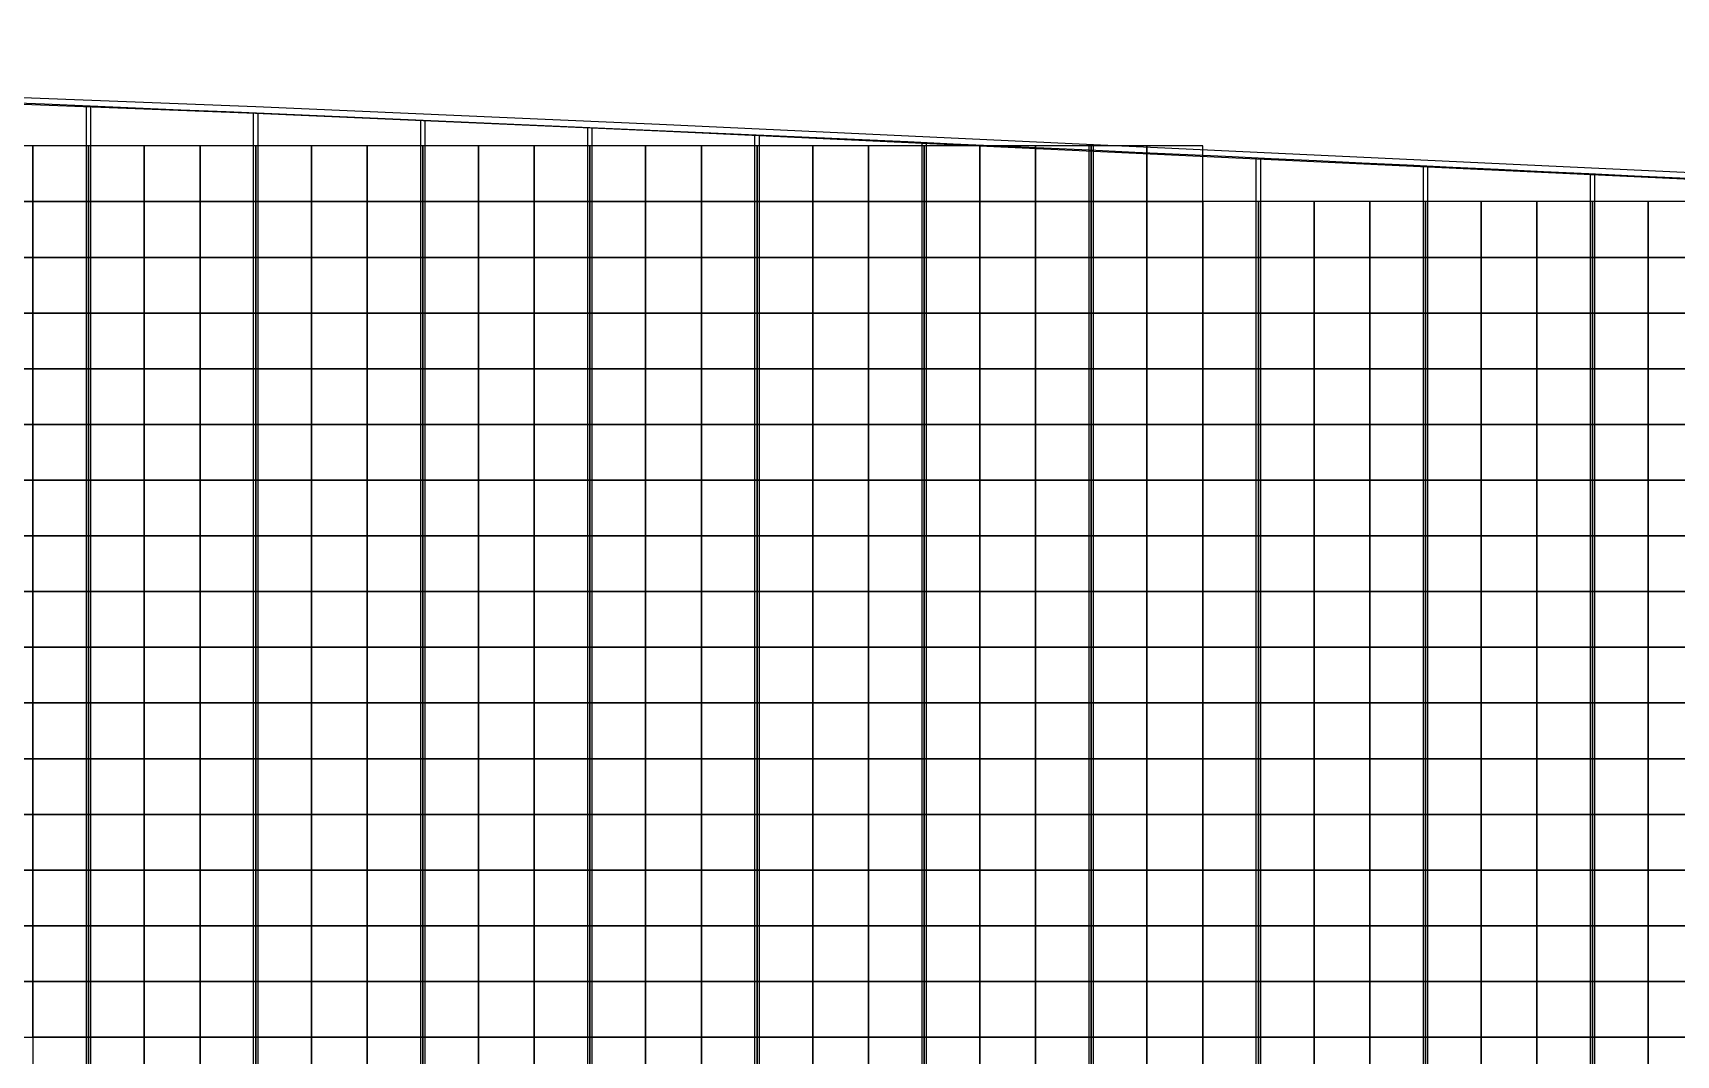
# Model space of a CAD drawing. Extents: x -31693 to 132909863, y -42052423 to 151957.
# Drawn here: x 26045 to 40795, y 113055 to 122231 of the extents above; entities that cross this region are included whole.
import ezdxf

# ---------------------------------------------------------------- set-up
doc = ezdxf.new("R2010")
doc.units = 0
doc.header["$LTSCALE"] = 1000
doc.header["$MEASUREMENT"] = 0
for name, color, linetype in [('500浮箱', 162, 'Continuous'), ('A-G-VISIBLE', 9, 'Continuous'), ('主龙骨', 4, 'Continuous'), ('边梁（14a槽钢', 3, 'Continuous')]:
    doc.layers.add(name, color=color, linetype=linetype)

# ---------------------------------------------------------------- blocks, each defined once
blk = doc.blocks.new('dasd')
at = {"layer": 'A-G-VISIBLE', "linetype": 'Continuous'}
blk.add_arc((-132956.57, 40049.815), 2125.668, 86.604438, 88.01257, dxfattribs=at)

msp = doc.modelspace()

# ---------------------------------------------------------------- linework, layer by layer
at = {"layer": '500浮箱', "elevation": 2850}
for points in [[(25545, 120716), (26045, 120716), (26045, 121216), (25545, 121216)], [(26045, 120716), (26545, 120716), (26545, 121216), (26045, 121216)], [(26545, 120716), (27045, 120716), (27045, 121216), (26545, 121216)], [(27045, 120716), (27545, 120716), (27545, 121216), (27045, 121216)], [(27545, 120716), (28045, 120716), (28045, 121216), (27545, 121216)], [(28045, 120716), (28545, 120716), (28545, 121216), (28045, 121216)], [(28545, 120716), (29045, 120716), (29045, 121216), (28545, 121216)], [(29045, 120716), (29545, 120716), (29545, 121216), (29045, 121216)], [(29545, 120716), (30045, 120716), (30045, 121216), (29545, 121216)], [(30045, 120716), (30545, 120716), (30545, 121216), (30045, 121216)], [(30545, 120716), (31045, 120716), (31045, 121216), (30545, 121216)], [(31045, 120716), (31545, 120716), (31545, 121216), (31045, 121216)], [(31545, 120716), (32045, 120716), (32045, 121216), (31545, 121216)], [(32045, 120716), (32545, 120716), (32545, 121216), (32045, 121216)], [(32545, 120716), (33045, 120716), (33045, 121216), (32545, 121216)], [(33045, 120716), (33545, 120716), (33545, 121216), (33045, 121216)], [(33545, 120716), (34045, 120716), (34045, 121216), (33545, 121216)], [(34045, 120716), (34545, 120716), (34545, 121216), (34045, 121216)], [(34545, 120716), (35045, 120716), (35045, 121216), (34545, 121216)], [(35045, 120716), (35545, 120716), (35545, 121216), (35045, 121216)], [(35545, 120716), (36045, 120716), (36045, 121216), (35545, 121216)], [(36045, 120716), (36545, 120716), (36545, 121216), (36045, 121216)], [(25545, 120216), (26045, 120216), (26045, 120716), (25545, 120716)], [(26045, 120216), (26545, 120216), (26545, 120716), (26045, 120716)], [(26545, 120216), (27045, 120216), (27045, 120716), (26545, 120716)], [(27045, 120216), (27545, 120216), (27545, 120716), (27045, 120716)], [(27545, 120216), (28045, 120216), (28045, 120716), (27545, 120716)], [(28045, 120216), (28545, 120216), (28545, 120716), (28045, 120716)], [(28545, 120216), (29045, 120216), (29045, 120716), (28545, 120716)], [(29045, 120216), (29545, 120216), (29545, 120716), (29045, 120716)], [(29545, 120216), (30045, 120216), (30045, 120716), (29545, 120716)], [(30045, 120216), (30545, 120216), (30545, 120716), (30045, 120716)], [(30545, 120216), (31045, 120216), (31045, 120716), (30545, 120716)], [(31045, 120216), (31545, 120216), (31545, 120716), (31045, 120716)], [(31545, 120216), (32045, 120216), (32045, 120716), (31545, 120716)], [(32045, 120216), (32545, 120216), (32545, 120716), (32045, 120716)], [(32545, 120216), (33045, 120216), (33045, 120716), (32545, 120716)], [(33045, 120216), (33545, 120216), (33545, 120716), (33045, 120716)], [(33545, 120216), (34045, 120216), (34045, 120716), (33545, 120716)], [(34045, 120216), (34545, 120216), (34545, 120716), (34045, 120716)], [(34545, 120216), (35045, 120216), (35045, 120716), (34545, 120716)], [(35045, 120216), (35545, 120216), (35545, 120716), (35045, 120716)], [(35545, 120216), (36045, 120216), (36045, 120716), (35545, 120716)], [(36045, 120216), (36545, 120216), (36545, 120716), (36045, 120716)], [(36545, 120216), (37045, 120216), (37045, 120716), (36545, 120716)], [(37045, 120216), (37545, 120216), (37545, 120716), (37045, 120716)], [(37545, 120216), (38045, 120216), (38045, 120716), (37545, 120716)], [(38045, 120216), (38545, 120216), (38545, 120716), (38045, 120716)], [(38545, 120216), (39045, 120216), (39045, 120716), (38545, 120716)], [(39045, 120216), (39545, 120216), (39545, 120716), (39045, 120716)], [(39545, 120216), (40045, 120216), (40045, 120716), (39545, 120716)], [(40045, 120216), (40545, 120216), (40545, 120716), (40045, 120716)], [(40545, 120216), (41045, 120216), (41045, 120716), (40545, 120716)], [(25545, 119716), (26045, 119716), (26045, 120216), (25545, 120216)], [(26045, 119716), (26545, 119716), (26545, 120216), (26045, 120216)], [(26545, 119716), (27045, 119716), (27045, 120216), (26545, 120216)], [(27045, 119716), (27545, 119716), (27545, 120216), (27045, 120216)], [(27545, 119716), (28045, 119716), (28045, 120216), (27545, 120216)], [(28045, 119716), (28545, 119716), (28545, 120216), (28045, 120216)], [(28545, 119716), (29045, 119716), (29045, 120216), (28545, 120216)], [(29045, 119716), (29545, 119716), (29545, 120216), (29045, 120216)], [(29545, 119716), (30045, 119716), (30045, 120216), (29545, 120216)], [(30045, 119716), (30545, 119716), (30545, 120216), (30045, 120216)], [(30545, 119716), (31045, 119716), (31045, 120216), (30545, 120216)], [(31045, 119716), (31545, 119716), (31545, 120216), (31045, 120216)], [(31545, 119716), (32045, 119716), (32045, 120216), (31545, 120216)], [(32045, 119716), (32545, 119716), (32545, 120216), (32045, 120216)], [(32545, 119716), (33045, 119716), (33045, 120216), (32545, 120216)], [(33045, 119716), (33545, 119716), (33545, 120216), (33045, 120216)], [(33545, 119716), (34045, 119716), (34045, 120216), (33545, 120216)], [(34045, 119716), (34545, 119716), (34545, 120216), (34045, 120216)], [(34545, 119716), (35045, 119716), (35045, 120216), (34545, 120216)], [(35045, 119716), (35545, 119716), (35545, 120216), (35045, 120216)], [(35545, 119716), (36045, 119716), (36045, 120216), (35545, 120216)], [(36045, 119716), (36545, 119716), (36545, 120216), (36045, 120216)], [(36545, 119716), (37045, 119716), (37045, 120216), (36545, 120216)], [(37045, 119716), (37545, 119716), (37545, 120216), (37045, 120216)], [(37545, 119716), (38045, 119716), (38045, 120216), (37545, 120216)], [(38045, 119716), (38545, 119716), (38545, 120216), (38045, 120216)], [(38545, 119716), (39045, 119716), (39045, 120216), (38545, 120216)], [(39045, 119716), (39545, 119716), (39545, 120216), (39045, 120216)], [(39545, 119716), (40045, 119716), (40045, 120216), (39545, 120216)], [(40045, 119716), (40545, 119716), (40545, 120216), (40045, 120216)], [(40545, 119716), (41045, 119716), (41045, 120216), (40545, 120216)], [(25545, 119216), (26045, 119216), (26045, 119716), (25545, 119716)], [(26045, 119216), (26545, 119216), (26545, 119716), (26045, 119716)], [(26545, 119216), (27045, 119216), (27045, 119716), (26545, 119716)], [(27045, 119216), (27545, 119216), (27545, 119716), (27045, 119716)], [(27545, 119216), (28045, 119216), (28045, 119716), (27545, 119716)], [(28045, 119216), (28545, 119216), (28545, 119716), (28045, 119716)], [(28545, 119216), (29045, 119216), (29045, 119716), (28545, 119716)], [(29045, 119216), (29545, 119216), (29545, 119716), (29045, 119716)], [(29545, 119216), (30045, 119216), (30045, 119716), (29545, 119716)], [(30045, 119216), (30545, 119216), (30545, 119716), (30045, 119716)], [(30545, 119216), (31045, 119216), (31045, 119716), (30545, 119716)], [(31045, 119216), (31545, 119216), (31545, 119716), (31045, 119716)], [(31545, 119216), (32045, 119216), (32045, 119716), (31545, 119716)], [(32045, 119216), (32545, 119216), (32545, 119716), (32045, 119716)], [(32545, 119216), (33045, 119216), (33045, 119716), (32545, 119716)], [(33045, 119216), (33545, 119216), (33545, 119716), (33045, 119716)], [(33545, 119216), (34045, 119216), (34045, 119716), (33545, 119716)], [(34045, 119216), (34545, 119216), (34545, 119716), (34045, 119716)], [(34545, 119216), (35045, 119216), (35045, 119716), (34545, 119716)], [(35045, 119216), (35545, 119216), (35545, 119716), (35045, 119716)], [(35545, 119216), (36045, 119216), (36045, 119716), (35545, 119716)], [(36045, 119216), (36545, 119216), (36545, 119716), (36045, 119716)], [(36545, 119216), (37045, 119216), (37045, 119716), (36545, 119716)], [(37045, 119216), (37545, 119216), (37545, 119716), (37045, 119716)], [(37545, 119216), (38045, 119216), (38045, 119716), (37545, 119716)], [(38045, 119216), (38545, 119216), (38545, 119716), (38045, 119716)], [(38545, 119216), (39045, 119216), (39045, 119716), (38545, 119716)], [(39045, 119216), (39545, 119216), (39545, 119716), (39045, 119716)], [(39545, 119216), (40045, 119216), (40045, 119716), (39545, 119716)], [(40045, 119216), (40545, 119216), (40545, 119716), (40045, 119716)], [(40545, 119216), (41045, 119216), (41045, 119716), (40545, 119716)], [(25545, 118716), (26045, 118716), (26045, 119216), (25545, 119216)], [(26045, 118716), (26545, 118716), (26545, 119216), (26045, 119216)], [(26545, 118716), (27045, 118716), (27045, 119216), (26545, 119216)], [(27045, 118716), (27545, 118716), (27545, 119216), (27045, 119216)], [(27545, 118716), (28045, 118716), (28045, 119216), (27545, 119216)], [(28045, 118716), (28545, 118716), (28545, 119216), (28045, 119216)], [(28545, 118716), (29045, 118716), (29045, 119216), (28545, 119216)], [(29045, 118716), (29545, 118716), (29545, 119216), (29045, 119216)], [(29545, 118716), (30045, 118716), (30045, 119216), (29545, 119216)], [(30045, 118716), (30545, 118716), (30545, 119216), (30045, 119216)], [(30545, 118716), (31045, 118716), (31045, 119216), (30545, 119216)], [(31045, 118716), (31545, 118716), (31545, 119216), (31045, 119216)], [(31545, 118716), (32045, 118716), (32045, 119216), (31545, 119216)], [(32045, 118716), (32545, 118716), (32545, 119216), (32045, 119216)], [(32545, 118716), (33045, 118716), (33045, 119216), (32545, 119216)], [(33045, 118716), (33545, 118716), (33545, 119216), (33045, 119216)], [(33545, 118716), (34045, 118716), (34045, 119216), (33545, 119216)], [(34045, 118716), (34545, 118716), (34545, 119216), (34045, 119216)], [(34545, 118716), (35045, 118716), (35045, 119216), (34545, 119216)], [(35045, 118716), (35545, 118716), (35545, 119216), (35045, 119216)], [(35545, 118716), (36045, 118716), (36045, 119216), (35545, 119216)], [(36045, 118716), (36545, 118716), (36545, 119216), (36045, 119216)], [(36545, 118716), (37045, 118716), (37045, 119216), (36545, 119216)], [(37045, 118716), (37545, 118716), (37545, 119216), (37045, 119216)], [(37545, 118716), (38045, 118716), (38045, 119216), (37545, 119216)], [(38045, 118716), (38545, 118716), (38545, 119216), (38045, 119216)], [(38545, 118716), (39045, 118716), (39045, 119216), (38545, 119216)], [(39045, 118716), (39545, 118716), (39545, 119216), (39045, 119216)], [(39545, 118716), (40045, 118716), (40045, 119216), (39545, 119216)], [(40045, 118716), (40545, 118716), (40545, 119216), (40045, 119216)], [(40545, 118716), (41045, 118716), (41045, 119216), (40545, 119216)], [(25545, 118216), (26045, 118216), (26045, 118716), (25545, 118716)], [(26045, 118216), (26545, 118216), (26545, 118716), (26045, 118716)], [(26545, 118216), (27045, 118216), (27045, 118716), (26545, 118716)], [(27045, 118216), (27545, 118216), (27545, 118716), (27045, 118716)], [(27545, 118216), (28045, 118216), (28045, 118716), (27545, 118716)], [(28045, 118216), (28545, 118216), (28545, 118716), (28045, 118716)], [(28545, 118216), (29045, 118216), (29045, 118716), (28545, 118716)], [(29045, 118216), (29545, 118216), (29545, 118716), (29045, 118716)], [(29545, 118216), (30045, 118216), (30045, 118716), (29545, 118716)], [(30045, 118216), (30545, 118216), (30545, 118716), (30045, 118716)], [(30545, 118216), (31045, 118216), (31045, 118716), (30545, 118716)], [(31045, 118216), (31545, 118216), (31545, 118716), (31045, 118716)], [(31545, 118216), (32045, 118216), (32045, 118716), (31545, 118716)], [(32045, 118216), (32545, 118216), (32545, 118716), (32045, 118716)], [(32545, 118216), (33045, 118216), (33045, 118716), (32545, 118716)], [(33045, 118216), (33545, 118216), (33545, 118716), (33045, 118716)], [(33545, 118216), (34045, 118216), (34045, 118716), (33545, 118716)], [(34045, 118216), (34545, 118216), (34545, 118716), (34045, 118716)], [(34545, 118216), (35045, 118216), (35045, 118716), (34545, 118716)], [(35045, 118216), (35545, 118216), (35545, 118716), (35045, 118716)], [(35545, 118216), (36045, 118216), (36045, 118716), (35545, 118716)], [(36045, 118216), (36545, 118216), (36545, 118716), (36045, 118716)], [(36545, 118216), (37045, 118216), (37045, 118716), (36545, 118716)], [(37045, 118216), (37545, 118216), (37545, 118716), (37045, 118716)], [(37545, 118216), (38045, 118216), (38045, 118716), (37545, 118716)], [(38045, 118216), (38545, 118216), (38545, 118716), (38045, 118716)], [(38545, 118216), (39045, 118216), (39045, 118716), (38545, 118716)], [(39045, 118216), (39545, 118216), (39545, 118716), (39045, 118716)], [(39545, 118216), (40045, 118216), (40045, 118716), (39545, 118716)], [(40045, 118216), (40545, 118216), (40545, 118716), (40045, 118716)], [(40545, 118216), (41045, 118216), (41045, 118716), (40545, 118716)], [(25545, 117716), (26045, 117716), (26045, 118216), (25545, 118216)], [(26045, 117716), (26545, 117716), (26545, 118216), (26045, 118216)], [(26545, 117716), (27045, 117716), (27045, 118216), (26545, 118216)], [(27045, 117716), (27545, 117716), (27545, 118216), (27045, 118216)], [(27545, 117716), (28045, 117716), (28045, 118216), (27545, 118216)], [(28045, 117716), (28545, 117716), (28545, 118216), (28045, 118216)], [(28545, 117716), (29045, 117716), (29045, 118216), (28545, 118216)], [(29045, 117716), (29545, 117716), (29545, 118216), (29045, 118216)], [(29545, 117716), (30045, 117716), (30045, 118216), (29545, 118216)], [(30045, 117716), (30545, 117716), (30545, 118216), (30045, 118216)], [(30545, 117716), (31045, 117716), (31045, 118216), (30545, 118216)], [(31045, 117716), (31545, 117716), (31545, 118216), (31045, 118216)], [(31545, 117716), (32045, 117716), (32045, 118216), (31545, 118216)], [(32045, 117716), (32545, 117716), (32545, 118216), (32045, 118216)], [(32545, 117716), (33045, 117716), (33045, 118216), (32545, 118216)], [(33045, 117716), (33545, 117716), (33545, 118216), (33045, 118216)], [(33545, 117716), (34045, 117716), (34045, 118216), (33545, 118216)], [(34045, 117716), (34545, 117716), (34545, 118216), (34045, 118216)], [(34545, 117716), (35045, 117716), (35045, 118216), (34545, 118216)], [(35045, 117716), (35545, 117716), (35545, 118216), (35045, 118216)], [(35545, 117716), (36045, 117716), (36045, 118216), (35545, 118216)], [(36045, 117716), (36545, 117716), (36545, 118216), (36045, 118216)], [(36545, 117716), (37045, 117716), (37045, 118216), (36545, 118216)], [(37045, 117716), (37545, 117716), (37545, 118216), (37045, 118216)], [(37545, 117716), (38045, 117716), (38045, 118216), (37545, 118216)], [(38045, 117716), (38545, 117716), (38545, 118216), (38045, 118216)], [(38545, 117716), (39045, 117716), (39045, 118216), (38545, 118216)], [(39045, 117716), (39545, 117716), (39545, 118216), (39045, 118216)], [(39545, 117716), (40045, 117716), (40045, 118216), (39545, 118216)], [(40045, 117716), (40545, 117716), (40545, 118216), (40045, 118216)], [(40545, 117716), (41045, 117716), (41045, 118216), (40545, 118216)], [(25545, 117216), (26045, 117216), (26045, 117716), (25545, 117716)], [(26045, 117216), (26545, 117216), (26545, 117716), (26045, 117716)], [(26545, 117216), (27045, 117216), (27045, 117716), (26545, 117716)], [(27045, 117216), (27545, 117216), (27545, 117716), (27045, 117716)], [(27545, 117216), (28045, 117216), (28045, 117716), (27545, 117716)], [(28045, 117216), (28545, 117216), (28545, 117716), (28045, 117716)], [(28545, 117216), (29045, 117216), (29045, 117716), (28545, 117716)], [(29045, 117216), (29545, 117216), (29545, 117716), (29045, 117716)], [(29545, 117216), (30045, 117216), (30045, 117716), (29545, 117716)], [(30045, 117216), (30545, 117216), (30545, 117716), (30045, 117716)], [(30545, 117216), (31045, 117216), (31045, 117716), (30545, 117716)], [(31045, 117216), (31545, 117216), (31545, 117716), (31045, 117716)], [(31545, 117216), (32045, 117216), (32045, 117716), (31545, 117716)], [(32045, 117216), (32545, 117216), (32545, 117716), (32045, 117716)], [(32545, 117216), (33045, 117216), (33045, 117716), (32545, 117716)], [(33045, 117216), (33545, 117216), (33545, 117716), (33045, 117716)], [(33545, 117216), (34045, 117216), (34045, 117716), (33545, 117716)], [(34045, 117216), (34545, 117216), (34545, 117716), (34045, 117716)], [(34545, 117216), (35045, 117216), (35045, 117716), (34545, 117716)], [(35045, 117216), (35545, 117216), (35545, 117716), (35045, 117716)], [(35545, 117216), (36045, 117216), (36045, 117716), (35545, 117716)], [(36045, 117216), (36545, 117216), (36545, 117716), (36045, 117716)], [(36545, 117216), (37045, 117216), (37045, 117716), (36545, 117716)], [(37045, 117216), (37545, 117216), (37545, 117716), (37045, 117716)], [(37545, 117216), (38045, 117216), (38045, 117716), (37545, 117716)], [(38045, 117216), (38545, 117216), (38545, 117716), (38045, 117716)], [(38545, 117216), (39045, 117216), (39045, 117716), (38545, 117716)], [(39045, 117216), (39545, 117216), (39545, 117716), (39045, 117716)], [(39545, 117216), (40045, 117216), (40045, 117716), (39545, 117716)], [(40045, 117216), (40545, 117216), (40545, 117716), (40045, 117716)], [(40545, 117216), (41045, 117216), (41045, 117716), (40545, 117716)], [(25545, 116716), (26045, 116716), (26045, 117216), (25545, 117216)], [(26045, 116716), (26545, 116716), (26545, 117216), (26045, 117216)], [(26545, 116716), (27045, 116716), (27045, 117216), (26545, 117216)], [(27045, 116716), (27545, 116716), (27545, 117216), (27045, 117216)], [(27545, 116716), (28045, 116716), (28045, 117216), (27545, 117216)], [(28045, 116716), (28545, 116716), (28545, 117216), (28045, 117216)], [(28545, 116716), (29045, 116716), (29045, 117216), (28545, 117216)], [(29045, 116716), (29545, 116716), (29545, 117216), (29045, 117216)], [(29545, 116716), (30045, 116716), (30045, 117216), (29545, 117216)], [(30045, 116716), (30545, 116716), (30545, 117216), (30045, 117216)], [(30545, 116716), (31045, 116716), (31045, 117216), (30545, 117216)], [(31045, 116716), (31545, 116716), (31545, 117216), (31045, 117216)], [(31545, 116716), (32045, 116716), (32045, 117216), (31545, 117216)], [(32045, 116716), (32545, 116716), (32545, 117216), (32045, 117216)], [(32545, 116716), (33045, 116716), (33045, 117216), (32545, 117216)], [(33045, 116716), (33545, 116716), (33545, 117216), (33045, 117216)], [(33545, 116716), (34045, 116716), (34045, 117216), (33545, 117216)], [(34045, 116716), (34545, 116716), (34545, 117216), (34045, 117216)], [(34545, 116716), (35045, 116716), (35045, 117216), (34545, 117216)], [(35045, 116716), (35545, 116716), (35545, 117216), (35045, 117216)], [(35545, 116716), (36045, 116716), (36045, 117216), (35545, 117216)], [(36045, 116716), (36545, 116716), (36545, 117216), (36045, 117216)], [(36545, 116716), (37045, 116716), (37045, 117216), (36545, 117216)], [(37045, 116716), (37545, 116716), (37545, 117216), (37045, 117216)], [(37545, 116716), (38045, 116716), (38045, 117216), (37545, 117216)], [(38045, 116716), (38545, 116716), (38545, 117216), (38045, 117216)], [(38545, 116716), (39045, 116716), (39045, 117216), (38545, 117216)], [(39045, 116716), (39545, 116716), (39545, 117216), (39045, 117216)], [(39545, 116716), (40045, 116716), (40045, 117216), (39545, 117216)], [(40045, 116716), (40545, 116716), (40545, 117216), (40045, 117216)], [(40545, 116716), (41045, 116716), (41045, 117216), (40545, 117216)], [(25545, 116216), (26045, 116216), (26045, 116716), (25545, 116716)], [(26045, 116216), (26545, 116216), (26545, 116716), (26045, 116716)], [(26545, 116216), (27045, 116216), (27045, 116716), (26545, 116716)], [(27045, 116216), (27545, 116216), (27545, 116716), (27045, 116716)], [(27545, 116216), (28045, 116216), (28045, 116716), (27545, 116716)], [(28045, 116216), (28545, 116216), (28545, 116716), (28045, 116716)], [(28545, 116216), (29045, 116216), (29045, 116716), (28545, 116716)], [(29045, 116216), (29545, 116216), (29545, 116716), (29045, 116716)], [(29545, 116216), (30045, 116216), (30045, 116716), (29545, 116716)], [(30045, 116216), (30545, 116216), (30545, 116716), (30045, 116716)], [(30545, 116216), (31045, 116216), (31045, 116716), (30545, 116716)], [(31045, 116216), (31545, 116216), (31545, 116716), (31045, 116716)], [(31545, 116216), (32045, 116216), (32045, 116716), (31545, 116716)], [(32045, 116216), (32545, 116216), (32545, 116716), (32045, 116716)], [(32545, 116216), (33045, 116216), (33045, 116716), (32545, 116716)], [(33045, 116216), (33545, 116216), (33545, 116716), (33045, 116716)], [(33545, 116216), (34045, 116216), (34045, 116716), (33545, 116716)], [(34045, 116216), (34545, 116216), (34545, 116716), (34045, 116716)], [(34545, 116216), (35045, 116216), (35045, 116716), (34545, 116716)], [(35045, 116216), (35545, 116216), (35545, 116716), (35045, 116716)], [(35545, 116216), (36045, 116216), (36045, 116716), (35545, 116716)], [(36045, 116216), (36545, 116216), (36545, 116716), (36045, 116716)], [(36545, 116216), (37045, 116216), (37045, 116716), (36545, 116716)], [(37045, 116216), (37545, 116216), (37545, 116716), (37045, 116716)], [(37545, 116216), (38045, 116216), (38045, 116716), (37545, 116716)], [(38045, 116216), (38545, 116216), (38545, 116716), (38045, 116716)], [(38545, 116216), (39045, 116216), (39045, 116716), (38545, 116716)], [(39045, 116216), (39545, 116216), (39545, 116716), (39045, 116716)], [(39545, 116216), (40045, 116216), (40045, 116716), (39545, 116716)], [(40045, 116216), (40545, 116216), (40545, 116716), (40045, 116716)], [(40545, 116216), (41045, 116216), (41045, 116716), (40545, 116716)], [(25545, 115716), (26045, 115716), (26045, 116216), (25545, 116216)], [(26045, 115716), (26545, 115716), (26545, 116216), (26045, 116216)], [(26545, 115716), (27045, 115716), (27045, 116216), (26545, 116216)], [(27045, 115716), (27545, 115716), (27545, 116216), (27045, 116216)], [(27545, 115716), (28045, 115716), (28045, 116216), (27545, 116216)], [(28045, 115716), (28545, 115716), (28545, 116216), (28045, 116216)], [(28545, 115716), (29045, 115716), (29045, 116216), (28545, 116216)], [(29045, 115716), (29545, 115716), (29545, 116216), (29045, 116216)], [(29545, 115716), (30045, 115716), (30045, 116216), (29545, 116216)], [(30045, 115716), (30545, 115716), (30545, 116216), (30045, 116216)], [(30545, 115716), (31045, 115716), (31045, 116216), (30545, 116216)], [(31045, 115716), (31545, 115716), (31545, 116216), (31045, 116216)], [(31545, 115716), (32045, 115716), (32045, 116216), (31545, 116216)], [(32045, 115716), (32545, 115716), (32545, 116216), (32045, 116216)], [(32545, 115716), (33045, 115716), (33045, 116216), (32545, 116216)], [(33045, 115716), (33545, 115716), (33545, 116216), (33045, 116216)], [(33545, 115716), (34045, 115716), (34045, 116216), (33545, 116216)], [(34045, 115716), (34545, 115716), (34545, 116216), (34045, 116216)], [(34545, 115716), (35045, 115716), (35045, 116216), (34545, 116216)], [(35045, 115716), (35545, 115716), (35545, 116216), (35045, 116216)], [(35545, 115716), (36045, 115716), (36045, 116216), (35545, 116216)], [(36045, 115716), (36545, 115716), (36545, 116216), (36045, 116216)], [(36545, 115716), (37045, 115716), (37045, 116216), (36545, 116216)], [(37045, 115716), (37545, 115716), (37545, 116216), (37045, 116216)], [(37545, 115716), (38045, 115716), (38045, 116216), (37545, 116216)], [(38045, 115716), (38545, 115716), (38545, 116216), (38045, 116216)], [(38545, 115716), (39045, 115716), (39045, 116216), (38545, 116216)], [(39045, 115716), (39545, 115716), (39545, 116216), (39045, 116216)], [(39545, 115716), (40045, 115716), (40045, 116216), (39545, 116216)], [(40045, 115716), (40545, 115716), (40545, 116216), (40045, 116216)], [(40545, 115716), (41045, 115716), (41045, 116216), (40545, 116216)], [(25545, 115216), (26045, 115216), (26045, 115716), (25545, 115716)], [(26045, 115216), (26545, 115216), (26545, 115716), (26045, 115716)], [(26545, 115216), (27045, 115216), (27045, 115716), (26545, 115716)], [(27045, 115216), (27545, 115216), (27545, 115716), (27045, 115716)], [(27545, 115216), (28045, 115216), (28045, 115716), (27545, 115716)], [(28045, 115216), (28545, 115216), (28545, 115716), (28045, 115716)], [(28545, 115216), (29045, 115216), (29045, 115716), (28545, 115716)], [(29045, 115216), (29545, 115216), (29545, 115716), (29045, 115716)], [(29545, 115216), (30045, 115216), (30045, 115716), (29545, 115716)], [(30045, 115216), (30545, 115216), (30545, 115716), (30045, 115716)], [(30545, 115216), (31045, 115216), (31045, 115716), (30545, 115716)], [(31045, 115216), (31545, 115216), (31545, 115716), (31045, 115716)], [(31545, 115216), (32045, 115216), (32045, 115716), (31545, 115716)], [(32045, 115216), (32545, 115216), (32545, 115716), (32045, 115716)], [(32545, 115216), (33045, 115216), (33045, 115716), (32545, 115716)], [(33045, 115216), (33545, 115216), (33545, 115716), (33045, 115716)], [(33545, 115216), (34045, 115216), (34045, 115716), (33545, 115716)], [(34045, 115216), (34545, 115216), (34545, 115716), (34045, 115716)], [(34545, 115216), (35045, 115216), (35045, 115716), (34545, 115716)], [(35045, 115216), (35545, 115216), (35545, 115716), (35045, 115716)], [(35545, 115216), (36045, 115216), (36045, 115716), (35545, 115716)], [(36045, 115216), (36545, 115216), (36545, 115716), (36045, 115716)], [(36545, 115216), (37045, 115216), (37045, 115716), (36545, 115716)], [(37045, 115216), (37545, 115216), (37545, 115716), (37045, 115716)], [(37545, 115216), (38045, 115216), (38045, 115716), (37545, 115716)], [(38045, 115216), (38545, 115216), (38545, 115716), (38045, 115716)], [(38545, 115216), (39045, 115216), (39045, 115716), (38545, 115716)], [(39045, 115216), (39545, 115216), (39545, 115716), (39045, 115716)], [(39545, 115216), (40045, 115216), (40045, 115716), (39545, 115716)], [(40045, 115216), (40545, 115216), (40545, 115716), (40045, 115716)], [(40545, 115216), (41045, 115216), (41045, 115716), (40545, 115716)], [(25545, 114716), (26045, 114716), (26045, 115216), (25545, 115216)], [(26045, 114716), (26545, 114716), (26545, 115216), (26045, 115216)], [(26545, 114716), (27045, 114716), (27045, 115216), (26545, 115216)], [(27045, 114716), (27545, 114716), (27545, 115216), (27045, 115216)], [(27545, 114716), (28045, 114716), (28045, 115216), (27545, 115216)], [(28045, 114716), (28545, 114716), (28545, 115216), (28045, 115216)], [(28545, 114716), (29045, 114716), (29045, 115216), (28545, 115216)], [(29045, 114716), (29545, 114716), (29545, 115216), (29045, 115216)], [(29545, 114716), (30045, 114716), (30045, 115216), (29545, 115216)], [(30045, 114716), (30545, 114716), (30545, 115216), (30045, 115216)], [(30545, 114716), (31045, 114716), (31045, 115216), (30545, 115216)], [(31045, 114716), (31545, 114716), (31545, 115216), (31045, 115216)], [(31545, 114716), (32045, 114716), (32045, 115216), (31545, 115216)], [(32045, 114716), (32545, 114716), (32545, 115216), (32045, 115216)], [(32545, 114716), (33045, 114716), (33045, 115216), (32545, 115216)], [(33045, 114716), (33545, 114716), (33545, 115216), (33045, 115216)], [(33545, 114716), (34045, 114716), (34045, 115216), (33545, 115216)], [(34045, 114716), (34545, 114716), (34545, 115216), (34045, 115216)], [(34545, 114716), (35045, 114716), (35045, 115216), (34545, 115216)], [(35045, 114716), (35545, 114716), (35545, 115216), (35045, 115216)], [(35545, 114716), (36045, 114716), (36045, 115216), (35545, 115216)], [(36045, 114716), (36545, 114716), (36545, 115216), (36045, 115216)], [(36545, 114716), (37045, 114716), (37045, 115216), (36545, 115216)], [(37045, 114716), (37545, 114716), (37545, 115216), (37045, 115216)], [(37545, 114716), (38045, 114716), (38045, 115216), (37545, 115216)], [(38045, 114716), (38545, 114716), (38545, 115216), (38045, 115216)], [(38545, 114716), (39045, 114716), (39045, 115216), (38545, 115216)], [(39045, 114716), (39545, 114716), (39545, 115216), (39045, 115216)], [(39545, 114716), (40045, 114716), (40045, 115216), (39545, 115216)], [(40045, 114716), (40545, 114716), (40545, 115216), (40045, 115216)], [(40545, 114716), (41045, 114716), (41045, 115216), (40545, 115216)], [(25545, 114216), (26045, 114216), (26045, 114716), (25545, 114716)], [(26045, 114216), (26545, 114216), (26545, 114716), (26045, 114716)], [(26545, 114216), (27045, 114216), (27045, 114716), (26545, 114716)], [(27045, 114216), (27545, 114216), (27545, 114716), (27045, 114716)], [(27545, 114216), (28045, 114216), (28045, 114716), (27545, 114716)], [(28045, 114216), (28545, 114216), (28545, 114716), (28045, 114716)], [(28545, 114216), (29045, 114216), (29045, 114716), (28545, 114716)], [(29045, 114216), (29545, 114216), (29545, 114716), (29045, 114716)], [(29545, 114216), (30045, 114216), (30045, 114716), (29545, 114716)], [(30045, 114216), (30545, 114216), (30545, 114716), (30045, 114716)], [(30545, 114216), (31045, 114216), (31045, 114716), (30545, 114716)], [(31045, 114216), (31545, 114216), (31545, 114716), (31045, 114716)], [(31545, 114216), (32045, 114216), (32045, 114716), (31545, 114716)], [(32045, 114216), (32545, 114216), (32545, 114716), (32045, 114716)], [(32545, 114216), (33045, 114216), (33045, 114716), (32545, 114716)], [(33045, 114216), (33545, 114216), (33545, 114716), (33045, 114716)], [(33545, 114216), (34045, 114216), (34045, 114716), (33545, 114716)], [(34045, 114216), (34545, 114216), (34545, 114716), (34045, 114716)], [(34545, 114216), (35045, 114216), (35045, 114716), (34545, 114716)], [(35045, 114216), (35545, 114216), (35545, 114716), (35045, 114716)], [(35545, 114216), (36045, 114216), (36045, 114716), (35545, 114716)], [(36045, 114216), (36545, 114216), (36545, 114716), (36045, 114716)], [(36545, 114216), (37045, 114216), (37045, 114716), (36545, 114716)], [(37045, 114216), (37545, 114216), (37545, 114716), (37045, 114716)], [(37545, 114216), (38045, 114216), (38045, 114716), (37545, 114716)], [(38045, 114216), (38545, 114216), (38545, 114716), (38045, 114716)], [(38545, 114216), (39045, 114216), (39045, 114716), (38545, 114716)], [(39045, 114216), (39545, 114216), (39545, 114716), (39045, 114716)], [(39545, 114216), (40045, 114216), (40045, 114716), (39545, 114716)], [(40045, 114216), (40545, 114216), (40545, 114716), (40045, 114716)], [(40545, 114216), (41045, 114216), (41045, 114716), (40545, 114716)], [(25545, 113716), (26045, 113716), (26045, 114216), (25545, 114216)], [(26045, 113716), (26545, 113716), (26545, 114216), (26045, 114216)], [(26545, 113716), (27045, 113716), (27045, 114216), (26545, 114216)], [(27045, 113716), (27545, 113716), (27545, 114216), (27045, 114216)], [(27545, 113716), (28045, 113716), (28045, 114216), (27545, 114216)], [(28045, 113716), (28545, 113716), (28545, 114216), (28045, 114216)], [(28545, 113716), (29045, 113716), (29045, 114216), (28545, 114216)], [(29045, 113716), (29545, 113716), (29545, 114216), (29045, 114216)], [(29545, 113716), (30045, 113716), (30045, 114216), (29545, 114216)], [(30045, 113716), (30545, 113716), (30545, 114216), (30045, 114216)], [(30545, 113716), (31045, 113716), (31045, 114216), (30545, 114216)], [(31045, 113716), (31545, 113716), (31545, 114216), (31045, 114216)], [(31545, 113716), (32045, 113716), (32045, 114216), (31545, 114216)], [(32045, 113716), (32545, 113716), (32545, 114216), (32045, 114216)], [(32545, 113716), (33045, 113716), (33045, 114216), (32545, 114216)], [(33045, 113716), (33545, 113716), (33545, 114216), (33045, 114216)], [(33545, 113716), (34045, 113716), (34045, 114216), (33545, 114216)], [(34045, 113716), (34545, 113716), (34545, 114216), (34045, 114216)], [(34545, 113716), (35045, 113716), (35045, 114216), (34545, 114216)], [(35045, 113716), (35545, 113716), (35545, 114216), (35045, 114216)], [(35545, 113716), (36045, 113716), (36045, 114216), (35545, 114216)], [(36045, 113716), (36545, 113716), (36545, 114216), (36045, 114216)], [(36545, 113716), (37045, 113716), (37045, 114216), (36545, 114216)], [(37045, 113716), (37545, 113716), (37545, 114216), (37045, 114216)], [(37545, 113716), (38045, 113716), (38045, 114216), (37545, 114216)], [(38045, 113716), (38545, 113716), (38545, 114216), (38045, 114216)], [(38545, 113716), (39045, 113716), (39045, 114216), (38545, 114216)], [(39045, 113716), (39545, 113716), (39545, 114216), (39045, 114216)], [(39545, 113716), (40045, 113716), (40045, 114216), (39545, 114216)], [(40045, 113716), (40545, 113716), (40545, 114216), (40045, 114216)], [(40545, 113716), (41045, 113716), (41045, 114216), (40545, 114216)], [(25545, 113216), (26045, 113216), (26045, 113716), (25545, 113716)], [(26045, 113216), (26545, 113216), (26545, 113716), (26045, 113716)], [(26545, 113216), (27045, 113216), (27045, 113716), (26545, 113716)], [(27045, 113216), (27545, 113216), (27545, 113716), (27045, 113716)], [(27545, 113216), (28045, 113216), (28045, 113716), (27545, 113716)], [(28045, 113216), (28545, 113216), (28545, 113716), (28045, 113716)], [(28545, 113216), (29045, 113216), (29045, 113716), (28545, 113716)], [(29045, 113216), (29545, 113216), (29545, 113716), (29045, 113716)], [(29545, 113216), (30045, 113216), (30045, 113716), (29545, 113716)], [(30045, 113216), (30545, 113216), (30545, 113716), (30045, 113716)], [(30545, 113216), (31045, 113216), (31045, 113716), (30545, 113716)], [(31045, 113216), (31545, 113216), (31545, 113716), (31045, 113716)], [(31545, 113216), (32045, 113216), (32045, 113716), (31545, 113716)], [(32045, 113216), (32545, 113216), (32545, 113716), (32045, 113716)], [(32545, 113216), (33045, 113216), (33045, 113716), (32545, 113716)], [(33045, 113216), (33545, 113216), (33545, 113716), (33045, 113716)], [(33545, 113216), (34045, 113216), (34045, 113716), (33545, 113716)], [(34045, 113216), (34545, 113216), (34545, 113716), (34045, 113716)], [(34545, 113216), (35045, 113216), (35045, 113716), (34545, 113716)], [(35045, 113216), (35545, 113216), (35545, 113716), (35045, 113716)], [(35545, 113216), (36045, 113216), (36045, 113716), (35545, 113716)], [(36045, 113216), (36545, 113216), (36545, 113716), (36045, 113716)], [(36545, 113216), (37045, 113216), (37045, 113716), (36545, 113716)], [(37045, 113216), (37545, 113216), (37545, 113716), (37045, 113716)], [(37545, 113216), (38045, 113216), (38045, 113716), (37545, 113716)], [(38045, 113216), (38545, 113216), (38545, 113716), (38045, 113716)], [(38545, 113216), (39045, 113216), (39045, 113716), (38545, 113716)], [(39045, 113216), (39545, 113216), (39545, 113716), (39045, 113716)], [(39545, 113216), (40045, 113216), (40045, 113716), (39545, 113716)], [(40045, 113216), (40545, 113216), (40545, 113716), (40045, 113716)], [(40545, 113216), (41045, 113216), (41045, 113716), (40545, 113716)], [(26045, 112716), (26545, 112716), (26545, 113216), (26045, 113216)], [(26545, 112716), (27045, 112716), (27045, 113216), (26545, 113216)], [(27045, 112716), (27545, 112716), (27545, 113216), (27045, 113216)], [(27545, 112716), (28045, 112716), (28045, 113216), (27545, 113216)], [(28045, 112716), (28545, 112716), (28545, 113216), (28045, 113216)], [(28545, 112716), (29045, 112716), (29045, 113216), (28545, 113216)], [(29045, 112716), (29545, 112716), (29545, 113216), (29045, 113216)], [(29545, 112716), (30045, 112716), (30045, 113216), (29545, 113216)], [(30045, 112716), (30545, 112716), (30545, 113216), (30045, 113216)], [(30545, 112716), (31045, 112716), (31045, 113216), (30545, 113216)], [(31045, 112716), (31545, 112716), (31545, 113216), (31045, 113216)], [(31545, 112716), (32045, 112716), (32045, 113216), (31545, 113216)], [(32045, 112716), (32545, 112716), (32545, 113216), (32045, 113216)], [(32545, 112716), (33045, 112716), (33045, 113216), (32545, 113216)], [(33045, 112716), (33545, 112716), (33545, 113216), (33045, 113216)], [(33545, 112716), (34045, 112716), (34045, 113216), (33545, 113216)], [(34045, 112716), (34545, 112716), (34545, 113216), (34045, 113216)], [(34545, 112716), (35045, 112716), (35045, 113216), (34545, 113216)], [(35045, 112716), (35545, 112716), (35545, 113216), (35045, 113216)], [(35545, 112716), (36045, 112716), (36045, 113216), (35545, 113216)], [(36045, 112716), (36545, 112716), (36545, 113216), (36045, 113216)], [(36545, 112716), (37045, 112716), (37045, 113216), (36545, 113216)], [(37045, 112716), (37545, 112716), (37545, 113216), (37045, 113216)], [(37545, 112716), (38045, 112716), (38045, 113216), (37545, 113216)], [(38045, 112716), (38545, 112716), (38545, 113216), (38045, 113216)], [(38545, 112716), (39045, 112716), (39045, 113216), (38545, 113216)], [(39045, 112716), (39545, 112716), (39545, 113216), (39045, 113216)], [(39545, 112716), (40045, 112716), (40045, 113216), (39545, 113216)], [(40045, 112716), (40545, 112716), (40545, 113216), (40045, 113216)], [(40545, 112716), (41045, 112716), (41045, 113216), (40545, 113216)]]:
    msp.add_lwpolyline(points, close=True, dxfattribs=at)
at = {"layer": '主龙骨', "elevation": 2850}
for points in [[(26523, 121575), (26523, 106377)], [(26566, 106382), (26566, 121573)], [(28023, 121512), (28023, 106542)], [(28066, 106546), (28066, 121510)], [(29523, 121447), (29523, 106702)], [(29566, 106706), (29566, 121445)], [(31023, 121381), (31023, 106857)], [(31066, 106861), (31066, 121379)], [(32523, 121315), (32523, 107008)], [(32566, 107012), (32566, 121313)], [(34023, 121247), (34023, 107154)], [(34066, 107158), (34066, 121245)], [(35523, 121216), (35523, 107216)], [(35566, 107300), (35566, 121216)], [(37023, 121108), (37023, 107434)], [(37066, 107438), (37066, 121106)], [(38523, 121037), (38523, 107567)], [(38566, 107571), (38566, 121035)], [(40023, 120965), (40023, 107696)], [(40066, 107699), (40066, 120963)]]:
    msp.add_lwpolyline(points, dxfattribs=at)
at = {"layer": '边梁（14a槽钢', "elevation": 2850}
for points in [[(60120, 108934), (54155, 108632), (50527, 108414), (47570, 108218), (43349, 107907), (40650, 107690), (35667, 107251), (31453, 106842), (28705, 106557), (25043, 106153), (21663, 109996), (18622, 113461), (16246, 116169), (14045, 118677), (11851, 121177), (10926, 122231), (28046, 121569), (31670, 121411), (42015, 120926), (50546, 120488), (58048, 120075)], [(60117, 108992), (54152, 108690), (50523, 108472), (47566, 108275), (43345, 107965), (40645, 107748), (35662, 107309), (31447, 106900), (28699, 106614), (25066, 106213), (21707, 110034), (18666, 113499), (16290, 116207), (14088, 118716), (11895, 121216), (11059, 122168), (28044, 121511), (31668, 121353), (42012, 120868), (50543, 120430), (58044, 120017)]]:
    msp.add_lwpolyline(points, dxfattribs=at)

# ---------------------------------------------------------------- block references
at = {"xscale": 1000, "yscale": 1000, "zscale": 1000}
msp.add_blockref('dasd', (132893911, -42052037, 2850), dxfattribs=at)

doc.saveas('drawing.dxf')
